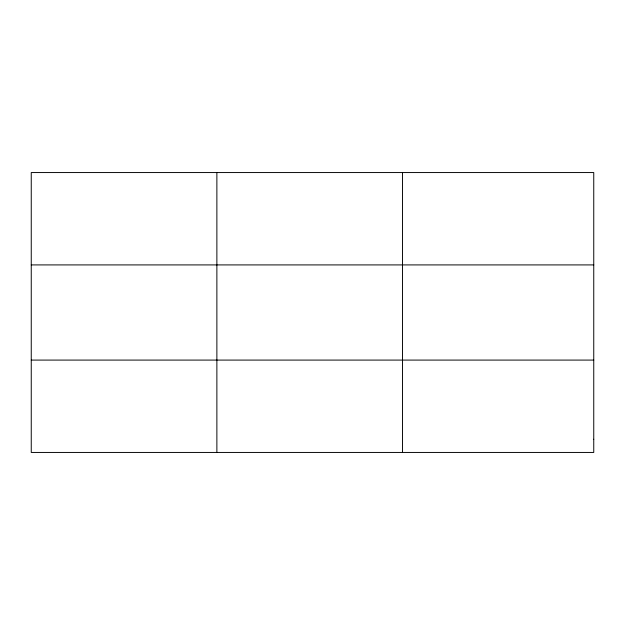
<?xml version="1.0" encoding="UTF-8"?>
<svg xmlns="http://www.w3.org/2000/svg" width="625" height="625" viewBox="0 0 625 625"><rect width="100%" height="100%" fill="white"/><g stroke="black" fill="none" stroke-linecap="round" stroke-linejoin="round"><path stroke-width="0.94" d="M216.875 452.445L216.875 172.555M402.5 452.445L402.5 172.555M31.25 264.914L593.75 264.914M31.25 360.086L593.75 360.086M593.75 439.25L593.75 452.445L31.25 452.445L31.25 172.555L593.75 172.555L593.75 439.25"/></g></svg>
